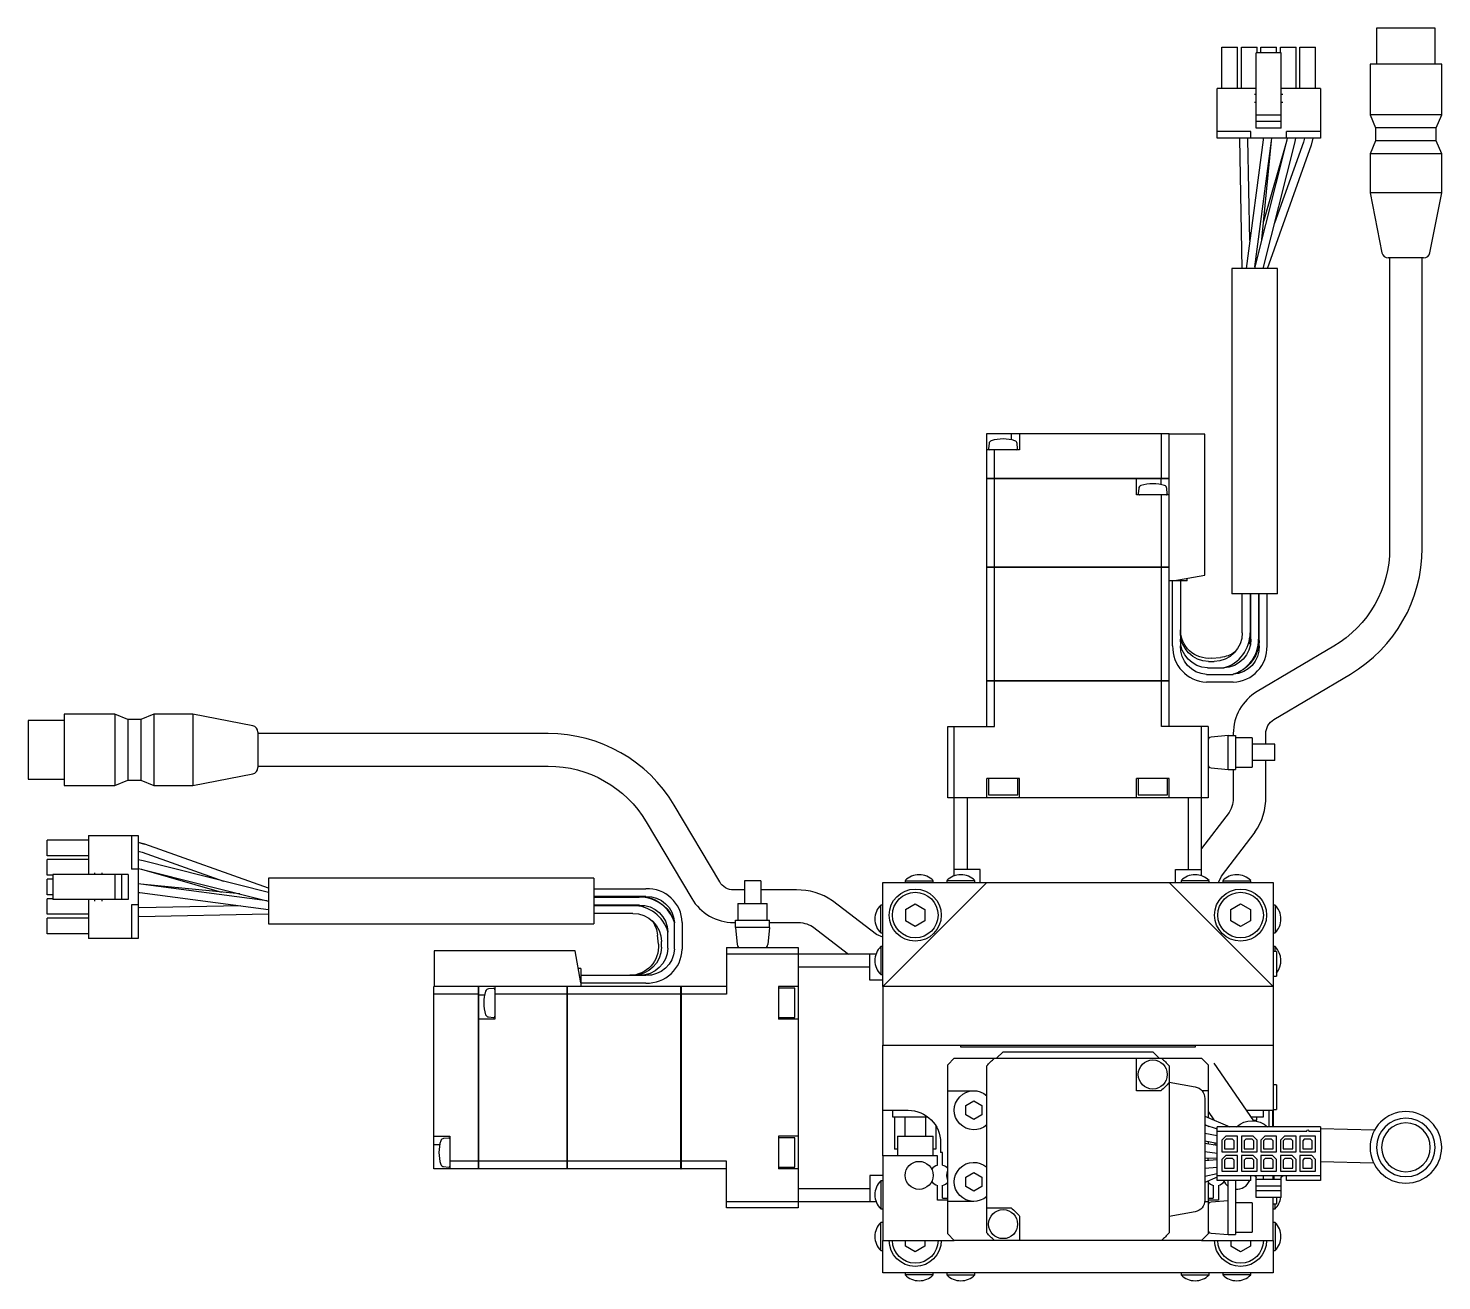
# Model space of a CAD drawing. Extents: x 0 to 921, y -8 to 744.
# Drawn here: x 229.2 to 446.4, y 551.8 to 744.3 of the extents above; entities that cross this region are included whole.
import ezdxf

# ---------------------------------------------------------------- set-up
doc = ezdxf.new("R2010")
doc.units = 0
doc.header["$LTSCALE"] = 0.5
doc.layers.add('MSM_CONTINUOUS', color=7, linetype='CONTINUOUS')

msp = doc.modelspace()

# ---------------------------------------------------------------- linework, layer by layer
at = {"layer": 'MSM_CONTINUOUS'}
for p, q in [((445.35, 744.28), (436.35, 744.28)), ((436.35, 744.28), (436.35, 738.78)), ((445.35, 738.78), (445.35, 744.28)), ((412.57, 741.38), (414.97, 741.38)), ((412.57, 735.03), (412.57, 741.38)), ((414.97, 735.03), (414.97, 741.38)), ((415.57, 735.03), (415.57, 741.38)), ((415.57, 741.38), (417.97, 741.38)), ((417.97, 740.49), (417.97, 741.38)), ((418.57, 741.38), (420.97, 741.38)), ((418.57, 740.49), (418.57, 741.38)), ((420.97, 740.49), (420.97, 741.38)), ((421.57, 741.38), (423.97, 741.38)), ((421.57, 740.49), (421.57, 741.38)), ((423.97, 735.03), (423.97, 741.38)), ((424.57, 735.03), (424.57, 741.38)), ((424.57, 741.38), (426.97, 741.38)), ((426.97, 735.03), (426.97, 741.38)), ((421.7, 740.49), (417.84, 740.49)), ((417.84, 730.95), (417.84, 740.49)), ((421.7, 730.95), (421.7, 740.49)), ((446.35, 738.78), (435.35, 738.78)), ((435.35, 738.78), (435.35, 730.99)), ((446.35, 730.99), (446.35, 738.78)), ((411.85, 727.38), (411.85, 735.03)), ((417.84, 735.03), (411.85, 735.03)), ((427.7, 735.03), (421.7, 735.03)), ((427.7, 735.03), (427.7, 727.38)), ((417.84, 734.08), (417.59, 734.08)), ((417.59, 732.93), (417.84, 732.93)), ((421.95, 734.08), (421.7, 734.08)), ((421.7, 732.93), (421.95, 732.93)), ((421.7, 730.95), (417.84, 730.95)), ((417.84, 729.93), (417.84, 730.95)), ((421.7, 729.93), (417.84, 729.93)), ((417.84, 728.93), (417.84, 729.93)), ((421.7, 729.93), (421.7, 730.95)), ((421.7, 728.93), (421.7, 729.93)), ((446.35, 730.99), (435.35, 730.99)), ((435.35, 730.99), (436.2, 728.99)), ((445.5, 728.99), (446.35, 730.99)), ((417.04, 728.4), (411.85, 728.4)), ((417.04, 727.38), (417.04, 728.4)), ((421.7, 728.93), (417.84, 728.93)), ((427.7, 728.4), (422.5, 728.4)), ((422.5, 727.38), (422.5, 728.4)), ((445.5, 728.99), (436.2, 728.99)), ((436.2, 728.99), (436.2, 726.99)), ((445.5, 726.99), (445.5, 728.99)), ((427.7, 727.38), (411.85, 727.38)), ((415.25, 727.38), (415.26, 727.21)), ((415.25, 727.38), (415.26, 727.27)), ((415.26, 727.27), (415.65, 707.38)), ((418.92, 727.14), (416.3, 707.38)), ((416.56, 727.23), (416.55, 727.38)), ((416.87, 711.68), (416.56, 727.23)), ((417.64, 707.6), (420.2, 726.97)), ((422.52, 726.94), (417.64, 707.6)), ((418.7, 711.8), (420.22, 726.97)), ((418.94, 727.38), (418.92, 727.14)), ((418.92, 707.38), (423.78, 726.62)), ((422.49, 726.89), (418.98, 714.57)), ((419.59, 707.38), (426.33, 726.35)), ((420.2, 726.97), (420.24, 727.38)), ((420.22, 726.97), (420.25, 727.38)), ((425.1, 726.79), (420.67, 714.31)), ((422.6, 727.38), (422.49, 726.89)), ((422.61, 727.38), (422.52, 726.94)), ((423.78, 726.62), (423.92, 727.39)), ((425.27, 727.38), (425.1, 726.78)), ((426.32, 726.34), (426.59, 727.38)), ((426.33, 726.35), (426.59, 727.39)), ((436.2, 726.99), (435.35, 724.99)), ((445.5, 726.99), (436.2, 726.99)), ((446.35, 724.99), (445.5, 726.99)), ((446.35, 724.99), (435.35, 724.99)), ((435.35, 724.99), (435.35, 718.98)), ((446.35, 718.98), (446.35, 724.99)), ((446.35, 718.98), (435.35, 718.98)), ((435.35, 718.98), (437.16, 709.79)), ((444.55, 709.79), (446.35, 718.98)), ((443.57, 708.98), (438.14, 708.98)), ((438.35, 708.98), (438.35, 664.38)), ((443.35, 664.38), (443.35, 708.98)), ((421.1, 707.38), (414.1, 707.38)), ((414.1, 707.38), (414.1, 657.38)), ((417.64, 707.6), (417.6, 707.38)), ((421.1, 657.38), (421.1, 707.38)), ((376.45, 675.09), (376.45, 681.98)), ((376.45, 681.98), (404.45, 681.98)), ((376.79, 680.46), (376.72, 679.69)), ((380.2, 681.98), (380.2, 681.04)), ((381.18, 679.69), (381.12, 680.46)), ((381.45, 681.98), (381.45, 679.48)), ((403.3, 675.09), (403.3, 681.98)), ((404.45, 643.98), (404.45, 681.98)), ((409.95, 681.88), (404.45, 681.88)), ((409.95, 660.25), (409.95, 681.88)), ((381.45, 679.48), (376.45, 679.48)), ((377.61, 675.09), (377.61, 679.48)), ((376.45, 675.09), (404.45, 675.09)), ((376.45, 661.48), (376.45, 675.08)), ((404.45, 675.08), (376.45, 675.08)), ((376.46, 675.08), (376.46, 675.09)), ((377.61, 675.08), (377.61, 675.09)), ((377.61, 661.48), (377.61, 675.08)), ((399.45, 672.58), (399.45, 675.08)), ((399.79, 673.57), (399.72, 672.8)), ((403.2, 675.08), (403.2, 674.15)), ((403.3, 675.08), (403.3, 675.09)), ((404.18, 672.8), (404.12, 673.57)), ((404.44, 675.08), (404.44, 675.09)), ((404.45, 672.58), (399.45, 672.58)), ((403.3, 661.48), (403.3, 672.58)), ((376.45, 661.48), (404.45, 661.48)), ((376.45, 643.98), (376.45, 661.47)), ((404.45, 661.47), (376.45, 661.47)), ((376.46, 661.48), (376.46, 661.47)), ((377.61, 661.48), (377.61, 661.47)), ((377.61, 643.98), (377.61, 661.47)), ((403.3, 661.48), (403.3, 661.47)), ((403.3, 643.98), (403.3, 661.47)), ((404.44, 661.48), (404.44, 661.47)), ((407.25, 659.38), (404.45, 659.38)), ((405, 649.38), (405, 659.38)), ((405.05, 659.38), (409.95, 660.25)), ((406.2, 659.38), (406.2, 649.38)), ((407.25, 659.38), (407.25, 659.77)), ((421.1, 657.38), (414.1, 657.38)), ((415.7, 651.38), (415.7, 657.38)), ((416.9, 657.38), (416.9, 650.38)), ((417, 650.38), (417, 657.38)), ((418.2, 657.38), (418.2, 650.38)), ((418.3, 649.38), (418.3, 657.38)), ((419.5, 657.38), (419.5, 649.38)), ((406.2, 651.86), (406.21, 651.62)), ((416.85, 649.67), (416.84, 649.64)), ((416.84, 649.64), (416.85, 649.67)), ((416.85, 649.67), (417, 650.88)), ((416.9, 650.38), (416.85, 649.67)), ((410.97, 647.46), (412.35, 647.58)), ((429.78, 649.32), (418, 642.34)), ((410.36, 645.98), (412.84, 645.98)), ((410.51, 646.98), (411.39, 646.98)), ((376.45, 643.98), (404.45, 643.98)), ((376.45, 636.98), (376.45, 643.97)), ((404.45, 643.97), (376.45, 643.97)), ((376.46, 643.98), (376.46, 643.97)), ((377.61, 643.98), (377.61, 643.97)), ((377.61, 636.98), (377.61, 643.97)), ((403.3, 643.98), (403.3, 643.97)), ((403.3, 636.98), (403.3, 643.97)), ((404.44, 643.98), (404.44, 643.97)), ((404.45, 636.98), (404.45, 643.97)), ((410.21, 644.98), (414.3, 644.98)), ((414.3, 643.78), (410.21, 643.78)), ((414.3, 644.99), (414.26, 644.98)), ((420.55, 638.03), (432.33, 645.02)), ((234.65, 638.88), (234.65, 627.88)), ((242.45, 638.88), (234.65, 638.88)), ((242.45, 638.88), (242.45, 627.88)), ((244.45, 638.03), (242.45, 638.88)), ((248.45, 638.88), (246.45, 638.03)), ((248.45, 638.88), (248.45, 627.88)), ((254.45, 638.88), (248.45, 638.88)), ((254.45, 638.88), (254.45, 627.88)), ((263.65, 637.08), (254.45, 638.88)), ((229.15, 637.88), (229.15, 628.88)), ((234.65, 637.88), (229.15, 637.88)), ((244.45, 638.03), (244.45, 628.73)), ((246.45, 638.03), (244.45, 638.03)), ((246.45, 638.03), (246.45, 628.73)), ((370.45, 625.98), (370.45, 636.98)), ((370.45, 636.98), (377.61, 636.98)), ((371.45, 614.01), (371.45, 636.98)), ((410.45, 636.98), (403.3, 636.98)), ((409.45, 614.01), (409.45, 636.98)), ((410.45, 636.98), (410.45, 625.98)), ((264.45, 636.09), (264.45, 630.67)), ((309.06, 635.88), (264.45, 635.88)), ((413.55, 635.58), (410.91, 635.35)), ((413.55, 635.58), (414.65, 635.58)), ((413.55, 630.38), (413.55, 635.58)), ((414.32, 635.88), (414.32, 635.58)), ((414.65, 635.58), (414.65, 630.38)), ((417.25, 635.23), (414.65, 635.23)), ((417.25, 635.23), (417.25, 630.73)), ((420.72, 634.23), (417.25, 634.23)), ((419.32, 634.23), (419.32, 635.88)), ((420.72, 631.73), (420.72, 634.23)), ((264.45, 630.88), (309.06, 630.88)), ((410.91, 630.61), (413.55, 630.38)), ((413.55, 630.38), (414.65, 630.38)), ((414.32, 630.38), (414.32, 626.25)), ((414.65, 630.73), (417.25, 630.73)), ((420.72, 631.73), (417.25, 631.73)), ((419.32, 626.25), (419.32, 631.73)), ((229.15, 628.88), (234.65, 628.88)), ((234.65, 627.88), (242.45, 627.88)), ((242.45, 627.88), (244.45, 628.73)), ((244.45, 628.73), (246.45, 628.73)), ((246.45, 628.73), (248.45, 627.88)), ((248.45, 627.88), (254.45, 627.88)), ((254.45, 627.88), (263.65, 629.69)), ((381.45, 628.98), (376.45, 628.98)), ((376.45, 625.98), (376.45, 628.98)), ((376.7, 628.98), (376.7, 626.48)), ((381.2, 626.48), (381.2, 628.98)), ((381.45, 625.98), (381.45, 628.98)), ((404.45, 628.98), (399.45, 628.98)), ((399.45, 625.98), (399.45, 628.98)), ((399.7, 628.98), (399.7, 626.48)), ((404.2, 626.48), (404.2, 628.98)), ((404.45, 625.98), (404.45, 628.98)), ((410.45, 625.98), (370.45, 625.98)), ((373.45, 625.98), (373.45, 614.98)), ((376.7, 626.48), (381.2, 626.48)), ((399.7, 626.48), (404.2, 626.48)), ((407.45, 614.98), (407.45, 625.98)), ((335.4, 613.08), (328.41, 624.86)), ((413.69, 623.75), (409.45, 618.22)), ((324.11, 622.31), (331.1, 610.53)), ((232.05, 617.1), (232.05, 619.5)), ((238.4, 619.5), (232.05, 619.5)), ((238.4, 620.23), (238.4, 614.23)), ((238.4, 620.23), (246.05, 620.23)), ((245.03, 620.23), (245.03, 615.03)), ((246.05, 620.23), (246.05, 604.38)), ((247.09, 618.85), (246.05, 619.12)), ((247.09, 618.86), (246.05, 619.12)), ((412.49, 613.96), (417.66, 620.71)), ((238.4, 617.1), (232.05, 617.1)), ((246.05, 617.8), (246.66, 617.63)), ((246.65, 617.63), (259.13, 613.2)), ((266.05, 612.12), (247.09, 618.86)), ((238.4, 616.5), (232.05, 616.5)), ((232.05, 614.1), (232.05, 616.5)), ((246.05, 615.03), (245.03, 615.03)), ((246.82, 616.31), (246.05, 616.45)), ((246.05, 615.14), (246.5, 615.05)), ((246.05, 615.13), (246.55, 615.02)), ((246.5, 615.05), (265.84, 610.17)), ((246.55, 615.02), (258.87, 611.5)), ((266.05, 611.45), (246.82, 616.31)), ((375.45, 614.98), (371.45, 614.98)), ((375.45, 612.98), (375.45, 614.98)), ((405.45, 612.98), (405.45, 614.98)), ((405.45, 614.98), (409.45, 614.98)), ((232.94, 614.1), (232.05, 614.1)), ((232.05, 611.1), (232.05, 613.5)), ((232.94, 613.5), (232.05, 613.5)), ((232.94, 614.23), (232.94, 610.37)), ((242.48, 614.23), (232.94, 614.23)), ((239.35, 614.48), (239.35, 614.23)), ((240.5, 614.23), (240.5, 614.48)), ((243.5, 614.23), (242.48, 614.23)), ((242.48, 614.23), (242.48, 610.37)), ((243.5, 614.23), (243.5, 610.37)), ((244.5, 614.23), (243.5, 614.23)), ((244.5, 614.23), (244.5, 610.37)), ((246.47, 612.73), (246.05, 612.77)), ((246.46, 612.74), (246.05, 612.77)), ((261.64, 611.23), (246.46, 612.74)), ((265.84, 610.17), (246.47, 612.73)), ((266.05, 613.63), (266.05, 606.63)), ((316.05, 613.63), (266.05, 613.63)), ((316.05, 613.63), (316.05, 606.63)), ((339.2, 613.25), (339.2, 609.78)), ((341.7, 613.25), (339.2, 613.25)), ((341.7, 613.25), (341.7, 609.78)), ((360.45, 596.98), (376.45, 612.98)), ((360.45, 596.98), (360.45, 612.98)), ((360.45, 612.98), (420.45, 612.98)), ((363.9, 613.27), (368.2, 613.27)), ((363.9, 613.27), (363.9, 612.98)), ((368.2, 612.98), (368.2, 613.27)), ((374.6, 613.27), (370.3, 613.27)), ((370.3, 613.27), (370.3, 612.98)), ((374.6, 612.98), (374.6, 613.27)), ((404.45, 612.98), (420.45, 596.98)), ((410.6, 613.27), (406.3, 613.27)), ((406.3, 613.27), (406.3, 612.98)), ((410.6, 612.98), (410.6, 613.27)), ((412.05, 612.99), (412.49, 613.96)), ((412.05, 612.98), (412.05, 612.99)), ((412.7, 613.27), (417, 613.27)), ((412.7, 613.27), (412.7, 612.98)), ((417, 612.98), (417, 613.27)), ((420.45, 612.98), (420.45, 575.45)), ((232.94, 611.1), (232.05, 611.1)), ((232.05, 608.1), (232.05, 610.5)), ((232.94, 610.5), (232.05, 610.5)), ((242.48, 610.37), (232.94, 610.37)), ((238.4, 610.37), (238.4, 604.38)), ((239.35, 610.37), (239.35, 610.12)), ((240.5, 610.12), (240.5, 610.37)), ((243.5, 610.37), (242.48, 610.37)), ((244.5, 610.37), (243.5, 610.37)), ((246.05, 611.47), (246.3, 611.44)), ((246.3, 611.44), (266.05, 608.83)), ((316.05, 612.03), (324.05, 612.03)), ((324.05, 610.83), (316.05, 610.83)), ((316.05, 610.73), (323.05, 610.73)), ((339.2, 611.85), (337.55, 611.85)), ((347.18, 611.85), (341.7, 611.85)), ((246.05, 609.57), (245.03, 609.57)), ((245.03, 609.57), (245.03, 604.38)), ((246.2, 609.09), (246.05, 609.08)), ((246.16, 607.78), (266.05, 608.18)), ((261.75, 609.4), (246.2, 609.09)), ((265.84, 610.17), (266.05, 610.13)), ((323.05, 609.53), (316.05, 609.53)), ((316.05, 609.43), (323.05, 609.43)), ((322.05, 608.23), (316.05, 608.23)), ((323.77, 609.38), (322.55, 609.53)), ((323.05, 609.43), (323.76, 609.38)), ((323.76, 609.38), (323.79, 609.37)), ((323.79, 609.37), (323.77, 609.38)), ((338.2, 609.78), (342.7, 609.78)), ((338.2, 609.78), (338.2, 607.18)), ((342.7, 607.18), (342.7, 609.78)), ((359.48, 605.02), (352.72, 610.19)), ((360.16, 605.23), (360.16, 609.53)), ((360.45, 609.53), (360.16, 609.53)), ((363.95, 608.85), (365.45, 609.71)), ((363.95, 608.85), (363.95, 607.12)), ((365.45, 609.71), (366.95, 608.85)), ((366.95, 608.85), (366.95, 607.12)), ((413.95, 608.85), (415.45, 609.71)), ((413.95, 607.12), (413.95, 608.85)), ((415.45, 609.71), (416.95, 608.85)), ((416.95, 608.85), (416.95, 607.12)), ((420.75, 609.53), (420.45, 609.53)), ((420.75, 609.53), (420.75, 605.23)), ((238.4, 608.1), (232.05, 608.1)), ((232.05, 605.1), (232.05, 607.5)), ((238.4, 607.5), (232.05, 607.5)), ((246.05, 607.78), (246.23, 607.79)), ((246.05, 607.78), (246.16, 607.78)), ((266.05, 606.63), (316.05, 606.63)), ((328.44, 606.83), (328.45, 606.79)), ((328.45, 602.73), (328.45, 606.83)), ((329.65, 606.83), (329.65, 602.73)), ((337.55, 606.85), (337.85, 606.85)), ((337.85, 606.08), (337.85, 607.18)), ((337.85, 607.18), (343.05, 607.18)), ((343.05, 606.08), (337.85, 606.08)), ((337.85, 606.08), (338.09, 603.44)), ((343.05, 606.08), (342.82, 603.44)), ((343.05, 606.08), (343.05, 607.18)), ((343.05, 606.85), (347.18, 606.85)), ((349.68, 606.22), (355.21, 601.98)), ((365.45, 606.25), (363.95, 607.12)), ((366.95, 607.12), (365.45, 606.25)), ((415.45, 606.25), (413.95, 607.12)), ((416.95, 607.12), (415.45, 606.25)), ((238.4, 605.1), (232.05, 605.1)), ((246.05, 604.38), (238.4, 604.38)), ((325.98, 603.5), (325.86, 604.88)), ((326.45, 603.04), (326.45, 603.92)), ((327.45, 602.89), (327.45, 605.37)), ((360.45, 604.58), (359.48, 605.02)), ((360.16, 605.23), (360.45, 605.23)), ((360.45, 604.58), (360.45, 604.58)), ((420.45, 605.23), (420.75, 605.23)), ((291.55, 602.48), (291.55, 596.98)), ((313.19, 602.48), (291.55, 602.48)), ((314.05, 597.58), (313.19, 602.48)), ((336.45, 602.98), (336.45, 595.83)), ((336.45, 602.98), (347.45, 602.98)), ((359.43, 601.98), (336.45, 601.98)), ((347.45, 602.98), (347.45, 562.98)), ((358.45, 597.98), (358.45, 601.98)), ((360.16, 603.13), (360.16, 598.83)), ((360.45, 603.13), (360.16, 603.13)), ((420.75, 603.13), (420.45, 603.13)), ((420.95, 602.38), (420.45, 602.38)), ((420.75, 602.38), (420.75, 603.13)), ((420.95, 602.38), (420.95, 598.58)), ((314.05, 599.78), (313.67, 599.78)), ((314.05, 599.78), (314.05, 596.98)), ((358.45, 599.98), (347.45, 599.98)), ((314.05, 598.73), (324.05, 598.73)), ((324.05, 597.53), (314.05, 597.53)), ((321.57, 598.73), (321.81, 598.74)), ((360.45, 597.98), (358.45, 597.98)), ((360.16, 598.83), (360.45, 598.83)), ((420.45, 598.58), (420.95, 598.58)), ((329.45, 596.98), (291.45, 596.98)), ((291.45, 568.98), (291.45, 596.98)), ((298.34, 595.83), (291.45, 595.83)), ((298.34, 568.98), (298.34, 596.98)), ((298.35, 596.97), (298.34, 596.97)), ((298.35, 595.83), (298.34, 595.83)), ((298.35, 596.98), (298.35, 568.98)), ((298.35, 595.73), (299.29, 595.73)), ((300.64, 596.71), (299.87, 596.65)), ((300.85, 596.98), (300.85, 591.98)), ((311.95, 595.83), (300.85, 595.83)), ((311.95, 568.98), (311.95, 596.98)), ((311.95, 596.97), (311.96, 596.97)), ((311.95, 595.83), (311.96, 595.83)), ((311.96, 596.98), (311.96, 568.98)), ((329.45, 595.83), (311.96, 595.83)), ((329.45, 568.98), (329.45, 596.98)), ((329.45, 596.97), (329.46, 596.97)), ((329.45, 595.83), (329.46, 595.83)), ((329.46, 596.98), (329.46, 568.98)), ((336.45, 596.98), (329.46, 596.98)), ((336.45, 595.83), (329.46, 595.83)), ((344.45, 596.98), (344.45, 591.98)), ((347.45, 596.98), (344.45, 596.98)), ((346.95, 596.73), (344.45, 596.73)), ((346.95, 592.23), (346.95, 596.73)), ((360.45, 596.98), (360.45, 587.98)), ((420.45, 596.98), (360.45, 596.98)), ((420.45, 596.98), (420.45, 587.98)), ((300.85, 591.98), (298.35, 591.98)), ((299.87, 592.32), (300.64, 592.25)), ((344.45, 592.23), (346.95, 592.23)), ((347.45, 591.98), (344.45, 591.98)), ((360.45, 587.98), (420.45, 587.98)), ((360.45, 570.98), (360.45, 587.98)), ((372.45, 587.68), (372.45, 587.98)), ((408.45, 587.68), (372.45, 587.68)), ((378.95, 586.98), (377.95, 585.98)), ((378.95, 586.98), (401.95, 586.98)), ((402.95, 585.98), (401.95, 586.98)), ((408.45, 587.98), (408.45, 587.68)), ((371.45, 585.98), (370.45, 584.98)), ((370.45, 558.98), (370.45, 584.98)), ((371.45, 585.98), (377.61, 585.98)), ((376.45, 559.14), (376.45, 584.83)), ((377.61, 585.98), (403.3, 585.98)), ((399.45, 580.98), (399.45, 585.98)), ((403.3, 585.98), (409.45, 585.98)), ((404.45, 584.83), (404.45, 559.14)), ((410.45, 584.98), (409.45, 585.98)), ((410.45, 584.98), (410.45, 576.87)), ((417.48, 576.37), (411.41, 585.2)), ((404.45, 582.28), (408.47, 581.57)), ((370.45, 580.98), (374.45, 580.98)), ((403.2, 580.98), (399.45, 580.98)), ((410.45, 580.98), (409.51, 580.98)), ((420.95, 581.88), (420.45, 581.88)), ((420.95, 581.88), (420.95, 578.08)), ((360.45, 577.98), (364.35, 577.98)), ((361.95, 577.98), (361.95, 576.98)), ((373.2, 578.7), (374.45, 579.43)), ((373.2, 577.26), (373.2, 578.7)), ((374.45, 579.43), (375.7, 578.7)), ((375.7, 578.7), (375.7, 577.26)), ((409.95, 579.8), (409.95, 564.16)), ((410.45, 577.77), (411.32, 576.5)), ((416.55, 577.98), (420.45, 577.98)), ((418.95, 576.98), (418.95, 577.98)), ((419.85, 575.45), (419.85, 577.98)), ((420.35, 577.98), (420.35, 575.45)), ((420.45, 578.08), (420.95, 578.08)), ((361.95, 576.98), (367.35, 576.98)), ((362.28, 576.98), (362.28, 571.98)), ((363.87, 576.98), (363.87, 573.98)), ((367.04, 576.98), (367.04, 573.98)), ((374.45, 576.54), (373.2, 577.26)), ((375.7, 577.26), (374.45, 576.54)), ((409.95, 577.09), (413.8, 575.45)), ((409.95, 575.72), (411.85, 575.11)), ((409.97, 575.77), (410.59, 575.51)), ((417.06, 576.98), (418.95, 576.98)), ((417.41, 576.48), (417.95, 576.48)), ((417.95, 576.48), (417.95, 576.98)), ((291.45, 573.98), (293.95, 573.98)), ((293.75, 573.71), (292.98, 573.65)), ((293.95, 573.98), (293.95, 568.98)), ((347.45, 573.98), (344.45, 573.98)), ((344.45, 573.98), (344.45, 568.98)), ((346.95, 573.73), (344.45, 573.73)), ((346.95, 569.23), (346.95, 573.73)), ((362.7, 573.98), (368.2, 573.98)), ((362.7, 573.98), (362.7, 570.98)), ((368.2, 570.98), (368.2, 573.98)), ((368.63, 575.57), (368.63, 571.98)), ((409.93, 574.46), (411.85, 574.1)), ((410.45, 575.57), (410.45, 575.56)), ((427.7, 575.45), (411.85, 575.45)), ((411.85, 567.17), (411.85, 575.45)), ((425.62, 574.74), (411.85, 574.74)), ((413.17, 574.01), (412.57, 573.41)), ((412.57, 573.41), (412.57, 571.61)), ((413.24, 573.56), (412.99, 573.31)), ((414.97, 574.01), (413.17, 574.01)), ((414.21, 573.56), (413.24, 573.56)), ((414.46, 573.31), (414.21, 573.56)), ((414.97, 571.61), (414.97, 574.01)), ((415.57, 574.01), (415.57, 571.61)), ((417.37, 574.01), (415.57, 574.01)), ((416.24, 573.56), (415.99, 573.31)), ((417.21, 573.56), (416.24, 573.56)), ((417.46, 573.31), (417.21, 573.56)), ((417.37, 574.01), (417.97, 573.41)), ((417.97, 571.61), (417.97, 573.41)), ((419.17, 574.01), (418.57, 573.41)), ((418.57, 573.41), (418.57, 571.61)), ((419.24, 573.56), (418.99, 573.31)), ((420.97, 574.01), (419.17, 574.01)), ((420.21, 573.56), (419.24, 573.56)), ((420.46, 573.31), (420.21, 573.56)), ((420.97, 571.61), (420.97, 574.01)), ((422.17, 574.01), (421.57, 573.41)), ((421.57, 573.41), (421.57, 571.61)), ((422.24, 573.56), (421.99, 573.31)), ((423.97, 574.01), (422.17, 574.01)), ((423.21, 573.56), (422.24, 573.56)), ((423.46, 573.31), (423.21, 573.56)), ((423.97, 571.61), (423.97, 574.01)), ((424.57, 574.01), (424.57, 571.61)), ((426.97, 574.01), (424.57, 574.01)), ((425.24, 573.56), (424.99, 573.31)), ((426.21, 573.56), (425.24, 573.56)), ((425.62, 574.74), (425.62, 574.84)), ((425.92, 574.84), (425.92, 574.74)), ((427.7, 574.74), (425.92, 574.74)), ((426.46, 573.31), (426.21, 573.56)), ((426.97, 571.61), (426.97, 574.01)), ((427.7, 575.45), (427.7, 567.17)), ((436.02, 574.91), (427.7, 575.13)), ((291.45, 572.73), (292.4, 572.73)), ((362.7, 571.98), (362.28, 571.98)), ((368.63, 571.98), (368.2, 571.98)), ((369.35, 572.98), (369.35, 571.48)), ((369.65, 571.48), (369.35, 571.48)), ((369.65, 569.52), (369.65, 571.48)), ((411.85, 572.87), (409.95, 573.24)), ((411.85, 572.58), (409.95, 572.86)), ((409.95, 571.65), (411.85, 571.37)), ((410.45, 573.14), (410.45, 572.79)), ((411.21, 572.68), (411.85, 572.73)), ((411.55, 572.71), (411.55, 572.93)), ((412.57, 571.61), (414.97, 571.61)), ((412.99, 573.31), (412.99, 572.06)), ((412.99, 572.06), (414.46, 572.06)), ((414.46, 572.06), (414.46, 573.31)), ((415.57, 571.61), (417.97, 571.61)), ((415.99, 573.31), (415.99, 572.06)), ((415.99, 572.06), (417.46, 572.06)), ((417.46, 572.06), (417.46, 573.31)), ((418.57, 571.61), (420.97, 571.61)), ((418.99, 573.31), (418.99, 572.06)), ((418.99, 572.06), (420.46, 572.06)), ((420.46, 572.06), (420.46, 573.31)), ((421.57, 571.61), (423.97, 571.61)), ((421.99, 573.31), (421.99, 572.06)), ((421.99, 572.06), (423.46, 572.06)), ((423.46, 572.06), (423.46, 573.31)), ((424.57, 571.61), (426.97, 571.61)), ((424.99, 573.31), (424.99, 572.06)), ((424.99, 572.06), (426.46, 572.06)), ((426.46, 572.06), (426.46, 573.31)), ((292.98, 569.32), (293.75, 569.25)), ((298.34, 570.14), (293.95, 570.14)), ((298.35, 570.14), (298.34, 570.14)), ((311.95, 570.14), (298.35, 570.14)), ((311.95, 570.14), (311.96, 570.14)), ((329.45, 570.14), (311.96, 570.14)), ((329.45, 570.14), (329.46, 570.14)), ((336.45, 570.14), (329.46, 570.14)), ((336.45, 562.98), (336.45, 570.14)), ((344.45, 569.23), (346.95, 569.23)), ((360.45, 570.98), (360.45, 557.98)), ((368.85, 570.98), (360.45, 570.98)), ((368.85, 569.52), (368.85, 570.98)), ((411.85, 570.61), (409.95, 570.57)), ((409.95, 570.25), (411.85, 570.41)), ((411.85, 569.2), (409.97, 569.05)), ((410.45, 570.29), (410.45, 570.58)), ((412.57, 570.41), (413.17, 571.01)), ((412.57, 570.41), (412.57, 568.61)), ((413.24, 570.56), (412.99, 570.31)), ((412.99, 570.31), (412.99, 569.06)), ((414.97, 571.01), (413.17, 571.01)), ((414.21, 570.56), (413.24, 570.56)), ((414.46, 570.31), (414.21, 570.56)), ((414.46, 569.06), (414.46, 570.31)), ((414.97, 568.61), (414.97, 571.01)), ((415.57, 571.01), (415.57, 568.61)), ((417.37, 571.01), (415.57, 571.01)), ((416.24, 570.56), (415.99, 570.31)), ((415.99, 570.31), (415.99, 569.06)), ((417.21, 570.56), (416.24, 570.56)), ((417.46, 570.31), (417.21, 570.56)), ((417.97, 570.41), (417.37, 571.01)), ((417.46, 569.06), (417.46, 570.31)), ((417.97, 568.61), (417.97, 570.41)), ((418.57, 571.01), (418.57, 568.61)), ((420.37, 571.01), (418.57, 571.01)), ((419.24, 570.56), (418.99, 570.31)), ((418.99, 570.31), (418.99, 569.06)), ((420.21, 570.56), (419.24, 570.56)), ((420.46, 570.31), (420.21, 570.56)), ((420.97, 570.41), (420.37, 571.01)), ((420.46, 569.06), (420.46, 570.31)), ((420.97, 568.61), (420.97, 570.41)), ((421.57, 571.01), (421.57, 568.61)), ((423.37, 571.01), (421.57, 571.01)), ((422.24, 570.56), (421.99, 570.31)), ((421.99, 570.31), (421.99, 569.06)), ((423.21, 570.56), (422.24, 570.56)), ((423.46, 570.31), (423.21, 570.56)), ((423.97, 570.41), (423.37, 571.01)), ((423.46, 569.06), (423.46, 570.31)), ((423.97, 568.61), (423.97, 570.41)), ((424.57, 571.01), (424.57, 568.61)), ((426.37, 571.01), (424.57, 571.01)), ((425.24, 570.56), (424.99, 570.31)), ((424.99, 570.31), (424.99, 569.06)), ((426.21, 570.56), (425.24, 570.56)), ((426.46, 570.31), (426.21, 570.56)), ((426.97, 570.41), (426.37, 571.01)), ((426.46, 569.06), (426.46, 570.31)), ((426.97, 568.61), (426.97, 570.41)), ((427.7, 570.13), (435.89, 569.91)), ((298.34, 568.98), (291.45, 568.98)), ((298.35, 568.99), (298.34, 568.99)), ((311.95, 568.98), (298.35, 568.98)), ((311.95, 568.99), (311.96, 568.99)), ((329.45, 568.98), (311.96, 568.98)), ((329.45, 568.99), (329.46, 568.99)), ((336.45, 568.98), (329.46, 568.98)), ((347.45, 568.98), (344.45, 568.98)), ((360.45, 567.98), (358.45, 567.98)), ((358.45, 567.98), (358.45, 563.98)), ((360.16, 567.13), (360.16, 562.83)), ((360.45, 567.13), (360.16, 567.13)), ((373.2, 567.7), (374.45, 568.43)), ((373.2, 566.26), (373.2, 567.7)), ((374.45, 568.43), (375.7, 567.7)), ((375.7, 567.7), (375.7, 566.26)), ((411.85, 568.23), (409.95, 567.81)), ((411.85, 567.69), (409.95, 566.88)), ((410.45, 567.09), (410.45, 558.98)), ((427.7, 567.88), (411.85, 567.88)), ((417.04, 567.17), (411.85, 567.17)), ((412.57, 568.61), (414.97, 568.61)), ((412.99, 569.06), (414.46, 569.06)), ((413.55, 558.88), (413.55, 567.17)), ((414.65, 567.17), (414.65, 558.88)), ((415.57, 568.61), (417.97, 568.61)), ((415.99, 569.06), (417.46, 569.06)), ((417.04, 567.17), (417.04, 567.88)), ((417.84, 564.6), (417.84, 567.63)), ((421.7, 567.32), (417.84, 567.32)), ((418.57, 568.61), (420.97, 568.61)), ((418.95, 567.32), (418.95, 567.88)), ((418.99, 569.06), (420.46, 569.06)), ((420.45, 567.32), (420.45, 567.88)), ((420.6, 567.38), (420.45, 567.38)), ((420.6, 567.32), (420.6, 567.88)), ((421.57, 568.61), (423.97, 568.61)), ((421.7, 564.6), (421.7, 567.63)), ((421.99, 569.06), (423.46, 569.06)), ((422.5, 567.17), (422.5, 567.88)), ((427.7, 567.17), (422.5, 567.17)), ((424.57, 568.61), (426.97, 568.61)), ((424.99, 569.06), (426.46, 569.06)), ((347.45, 565.98), (358.45, 565.98)), ((368.85, 564.18), (368.85, 566.45)), ((369.65, 564.48), (369.65, 566.45)), ((374.45, 565.54), (373.2, 566.26)), ((375.7, 566.26), (374.45, 565.54)), ((411.25, 566.45), (411.25, 564.48)), ((412.05, 566.45), (412.05, 564.18)), ((421.7, 566.32), (417.84, 566.32)), ((421.7, 565.62), (417.84, 565.62)), ((336.45, 563.98), (359.43, 563.98)), ((347.45, 562.98), (336.45, 562.98)), ((360.16, 562.83), (360.45, 562.83)), ((370.45, 564.18), (368.85, 564.18)), ((369.65, 564.48), (370.45, 564.48)), ((374.45, 563.98), (370.45, 563.98)), ((376.45, 562.98), (380.2, 562.98)), ((409.94, 563.98), (410.45, 563.98)), ((410.45, 564.48), (411.25, 564.48)), ((412.05, 564.18), (410.45, 564.18)), ((413.55, 564.08), (410.91, 563.85)), ((417.25, 563.73), (414.65, 563.73)), ((417.25, 563.73), (417.25, 559.23)), ((421.7, 564.6), (417.84, 564.6)), ((420.45, 557.98), (420.45, 564.6)), ((420.45, 563.58), (420.95, 563.58)), ((420.45, 562.83), (420.75, 562.83)), ((420.75, 562.83), (420.75, 563.58)), ((420.95, 564.6), (420.95, 563.58)), ((360.16, 556.43), (360.16, 560.73)), ((360.45, 560.73), (360.16, 560.73)), ((381.45, 561.73), (381.45, 557.98)), ((408.47, 562.39), (404.45, 561.68)), ((420.75, 560.73), (420.45, 560.73)), ((420.75, 560.73), (420.75, 556.43)), ((370.45, 558.98), (371.45, 557.98)), ((409.45, 557.98), (410.45, 558.98)), ((410.91, 559.11), (413.55, 558.88)), ((413.55, 558.88), (414.65, 558.88)), ((414.65, 559.23), (417.25, 559.23)), ((360.16, 556.43), (360.45, 556.43)), ((360.45, 557.98), (371.45, 557.98)), ((360.45, 552.98), (360.45, 557.98)), ((363.95, 557.12), (363.95, 557.98)), ((365.45, 556.25), (363.95, 557.12)), ((366.95, 557.12), (365.45, 556.25)), ((366.95, 557.98), (366.95, 557.12)), ((377.61, 557.98), (371.45, 557.98)), ((403.3, 557.98), (377.61, 557.98)), ((409.45, 557.98), (403.3, 557.98)), ((409.45, 557.98), (420.45, 557.98)), ((413.95, 557.98), (413.95, 557.12)), ((415.45, 556.25), (413.95, 557.12)), ((416.95, 557.12), (415.45, 556.25)), ((416.95, 557.98), (416.95, 557.12)), ((420.45, 557.98), (420.45, 552.98)), ((420.45, 556.43), (420.75, 556.43)), ((420.45, 552.98), (360.45, 552.98)), ((363.9, 552.98), (363.9, 552.69)), ((368.2, 552.69), (363.9, 552.69)), ((368.2, 552.69), (368.2, 552.98)), ((370.3, 552.98), (370.3, 552.69)), ((370.3, 552.69), (374.6, 552.69)), ((374.6, 552.69), (374.6, 552.98)), ((406.3, 552.98), (406.3, 552.69)), ((406.3, 552.69), (410.6, 552.69)), ((410.6, 552.69), (410.6, 552.98)), ((412.7, 552.98), (412.7, 552.69)), ((417, 552.69), (412.7, 552.69)), ((417, 552.69), (417, 552.98))]:
    msp.add_line(p, q, dxfattribs=at)
for centre, radius in [((365.45, 607.98), 4), ((365.45, 607.98), 3.5), ((415.45, 607.98), 4), ((415.45, 607.98), 3.5), ((401.95, 583.48), 2.23), ((366.05, 567.98), 2.15), ((378.95, 560.48), 2.23)]:
    msp.add_circle(centre, radius, dxfattribs=at)
at = {"layer": 'MSM_CONTINUOUS', "extrusion": (0, 0, -1)}
for radius in [5.5, 4.5, 3.75]:
    msp.add_circle((-440.85, 572.28), radius, dxfattribs=at)
at = {"layer": 'MSM_CONTINUOUS'}
for centre, radius, start, end in [((438.14, 709.98), 1, 191.1187, 270), ((443.57, 709.98), 1, 270, 348.8813), ((377.29, 680.41), 0.5, 107.6292, 175), ((378.95, 675.17), 6, 72.3708, 107.6292), ((380.62, 680.41), 0.5, 5, 72.3708), ((376.92, 679.67), 0.2, 175, 251.8051), ((380.99, 679.67), 0.2, 288.1949, 5), ((400.29, 673.52), 0.5, 107.6292, 175), ((401.95, 668.28), 6, 72.3708, 107.6292), ((403.62, 673.52), 0.5, 5, 72.3708), ((399.92, 672.78), 0.2, 175, 270), ((403.99, 672.78), 0.2, 270, 5), ((420.85, 664.37), 22.5, 300.673, 0.003), ((411.32, 651.35), 5.59, 285.9654, 0.2921), ((412.64, 650.31), 5.57, 287.3809, 0.7723), ((410.41, 649.19), 5.41, 177.9657, 267.8137), ((414.1, 649.18), 5.41, 272.1273, 2.0933), ((421.82, 635.88), 7.5, 120.6717, 180.0024), ((263.45, 636.09), 1, 360, 78.8813), ((309.06, 613.38), 22.5, 30.673, 90.003), ((410.95, 634.85), 0.5, 95, 180), ((263.45, 630.67), 1, 281.1187, 360), ((410.95, 631.11), 0.5, 180, 265), ((410.07, 626.01), 9.25, 325.0691, 1.4996), ((366.05, 611.18), 3, 44.22, 135.7799), ((372.45, 611.18), 3, 44.22, 135.7799), ((408.45, 611.18), 3, 44.22, 135.7799), ((414.85, 611.18), 3, 44.22, 135.7799), ((323.13, 605.16), 5.57, 17.3809, 90.7723), ((324.25, 606.63), 5.41, 2.1273, 92.0933), ((337.55, 614.35), 7.5, 210.6717, 270.0024), ((347.42, 602.6), 9.25, 55.0691, 91.4996), ((322.08, 603.85), 5.59, 15.9654, 90.2921), ((362.25, 607.38), 3, 134.22, 225.78), ((418.65, 607.38), 3, 314.22, 45.78), ((324.25, 602.94), 5.41, 267.9657, 357.8137), ((338.58, 603.48), 0.5, 185, 270), ((342.32, 603.48), 0.5, 270, 355), ((362.25, 600.98), 3, 134.22, 225.78), ((418.65, 600.98), 3, 320.0555, 45.78), ((305.15, 594.48), 6, 162.3708, 197.6292), ((299.91, 596.15), 0.5, 95, 162.3708), ((300.65, 596.51), 0.2, 0, 95), ((299.91, 592.82), 0.5, 197.6292, 265), ((300.65, 592.45), 0.2, 265, 360), ((293.02, 573.15), 0.5, 95, 162.3708), ((293.76, 573.51), 0.2, 18.1949, 95), ((298.26, 571.48), 6, 162.3708, 197.6292), ((293.02, 569.82), 0.5, 197.6292, 265), ((293.76, 569.45), 0.2, 265, 341.8051), ((369.25, 567.98), 1.59, 104.594, 143.221), ((369.25, 567.98), 1.59, 40.8954, 75.406), ((362.25, 564.98), 3, 134.22, 225.78), ((369.25, 567.98), 1.59, 216.779, 255.406), ((369.25, 567.98), 1.59, 284.594, 319.1046), ((411.65, 567.98), 1.59, 220.8954, 255.406), ((411.65, 567.98), 1.59, 284.594, 323.221), ((414.85, 567.98), 2.15, 202.1801, 232.7963), ((414.85, 567.98), 2.15, 264.6624, 337.8199), ((410.95, 563.35), 0.5, 95, 180), ((418.65, 564.98), 3, 314.22, 352.6909), ((362.25, 558.58), 3, 134.22, 225.78), ((418.65, 558.58), 3, 314.22, 45.78), ((410.95, 559.61), 0.5, 180, 265), ((366.05, 554.78), 3, 224.22, 315.78), ((372.45, 554.78), 3, 224.22, 315.78), ((408.45, 554.78), 3, 224.22, 315.78), ((414.85, 554.78), 3, 224.22, 315.78)]:
    msp.add_arc(centre, radius, start, end, dxfattribs=at)
at = {"layer": 'MSM_CONTINUOUS', "extrusion": (0, 0, -1)}
for centre, radius, start, end in [((-420.85, 664.37), 17.5, 179.9958, 239.326), ((-410.59, 651.83), 4.39, 265.0821, 0.1308), ((-410.49, 650.27), 4.29, 271.642, 1.5567), ((-410.56, 651.34), 4.36, 270.5892, 0.5857), ((-411.35, 651.34), 4.36, 179.4314, 269.3937), ((-412.72, 650.27), 4.29, 178.4892, 268.3121), ((-412.86, 650.28), 5.45, 181.1091, 246.0046), ((-410.42, 649.19), 4.22, 272.8542, 2.5704), ((-411.97, 651.93), 4.37, 232.9581, 264.9542), ((-414.09, 649.2), 4.22, 177.5064, 267.069), ((-421.82, 635.88), 2.5, 359.9934, 59.3213), ((-309.06, 613.38), 17.5, 89.9958, 149.326), ((-409.71, 626.09), 4.61, 177.9819, 210.4344), ((-337.55, 614.35), 2.5, 269.9934, 329.3213), ((-323.16, 605.39), 5.45, 91.1091, 156.0046), ((-324.24, 606.61), 4.22, 87.5064, 177.069), ((-322.1, 603.88), 4.36, 89.4314, 179.3937), ((-323.17, 605.24), 4.29, 88.4892, 178.3121), ((-321.5, 604.5), 4.37, 142.9581, 174.9542), ((-347.34, 602.24), 4.61, 87.9819, 120.4344), ((-321.61, 603.12), 4.39, 175.0821, 270.1308), ((-322.1, 603.09), 4.36, 180.5892, 270.5857), ((-323.17, 603.02), 4.29, 181.642, 271.5567), ((-324.24, 602.94), 4.22, 182.8542, 272.5704), ((-390.45, 571.98), 19, 42.5364, 47.4636), ((-390.45, 571.98), 19, 132.5364, 137.4626), ((-390.41, 595.03), 19, 222.3336, 227.6664), ((-374.45, 577.98), 3, 228.1897, 131.8103), ((-408.15, 579.8), 1.8, 100, 180), ((-364.35, 572.98), 5, 90, 180), ((-416.55, 572.98), 5, 87.9642, 90), ((-417.22, 572.88), 3.5, 47.2067, 132.7933), ((-425.77, 574.84), 0.15, 360, 180), ((-374.45, 566.98), 3, 228.1897, 131.8103), ((-372.45, 567.98), 2.15, 338.4711, 21.5289), ((-417.59, 567.63), 0.25, 90, 180), ((-421.95, 567.63), 0.25, 360, 90), ((-367.41, 548.94), 19, 132.3336, 137.6664), ((-408.15, 564.16), 1.8, 180, 260), ((-390.45, 571.98), 19, 312.5374, 317.4636), ((-390.45, 571.98), 19, 222.5374, 227.4626), ((-365.45, 557.98), 4, 180, 360), ((-365.45, 557.98), 3.5, 180, 360), ((-415.45, 557.98), 4, 180, 360), ((-415.45, 557.98), 3.5, 180, 360)]:
    msp.add_arc(centre, radius, start, end, dxfattribs=at)

doc.saveas('drawing.dxf')
